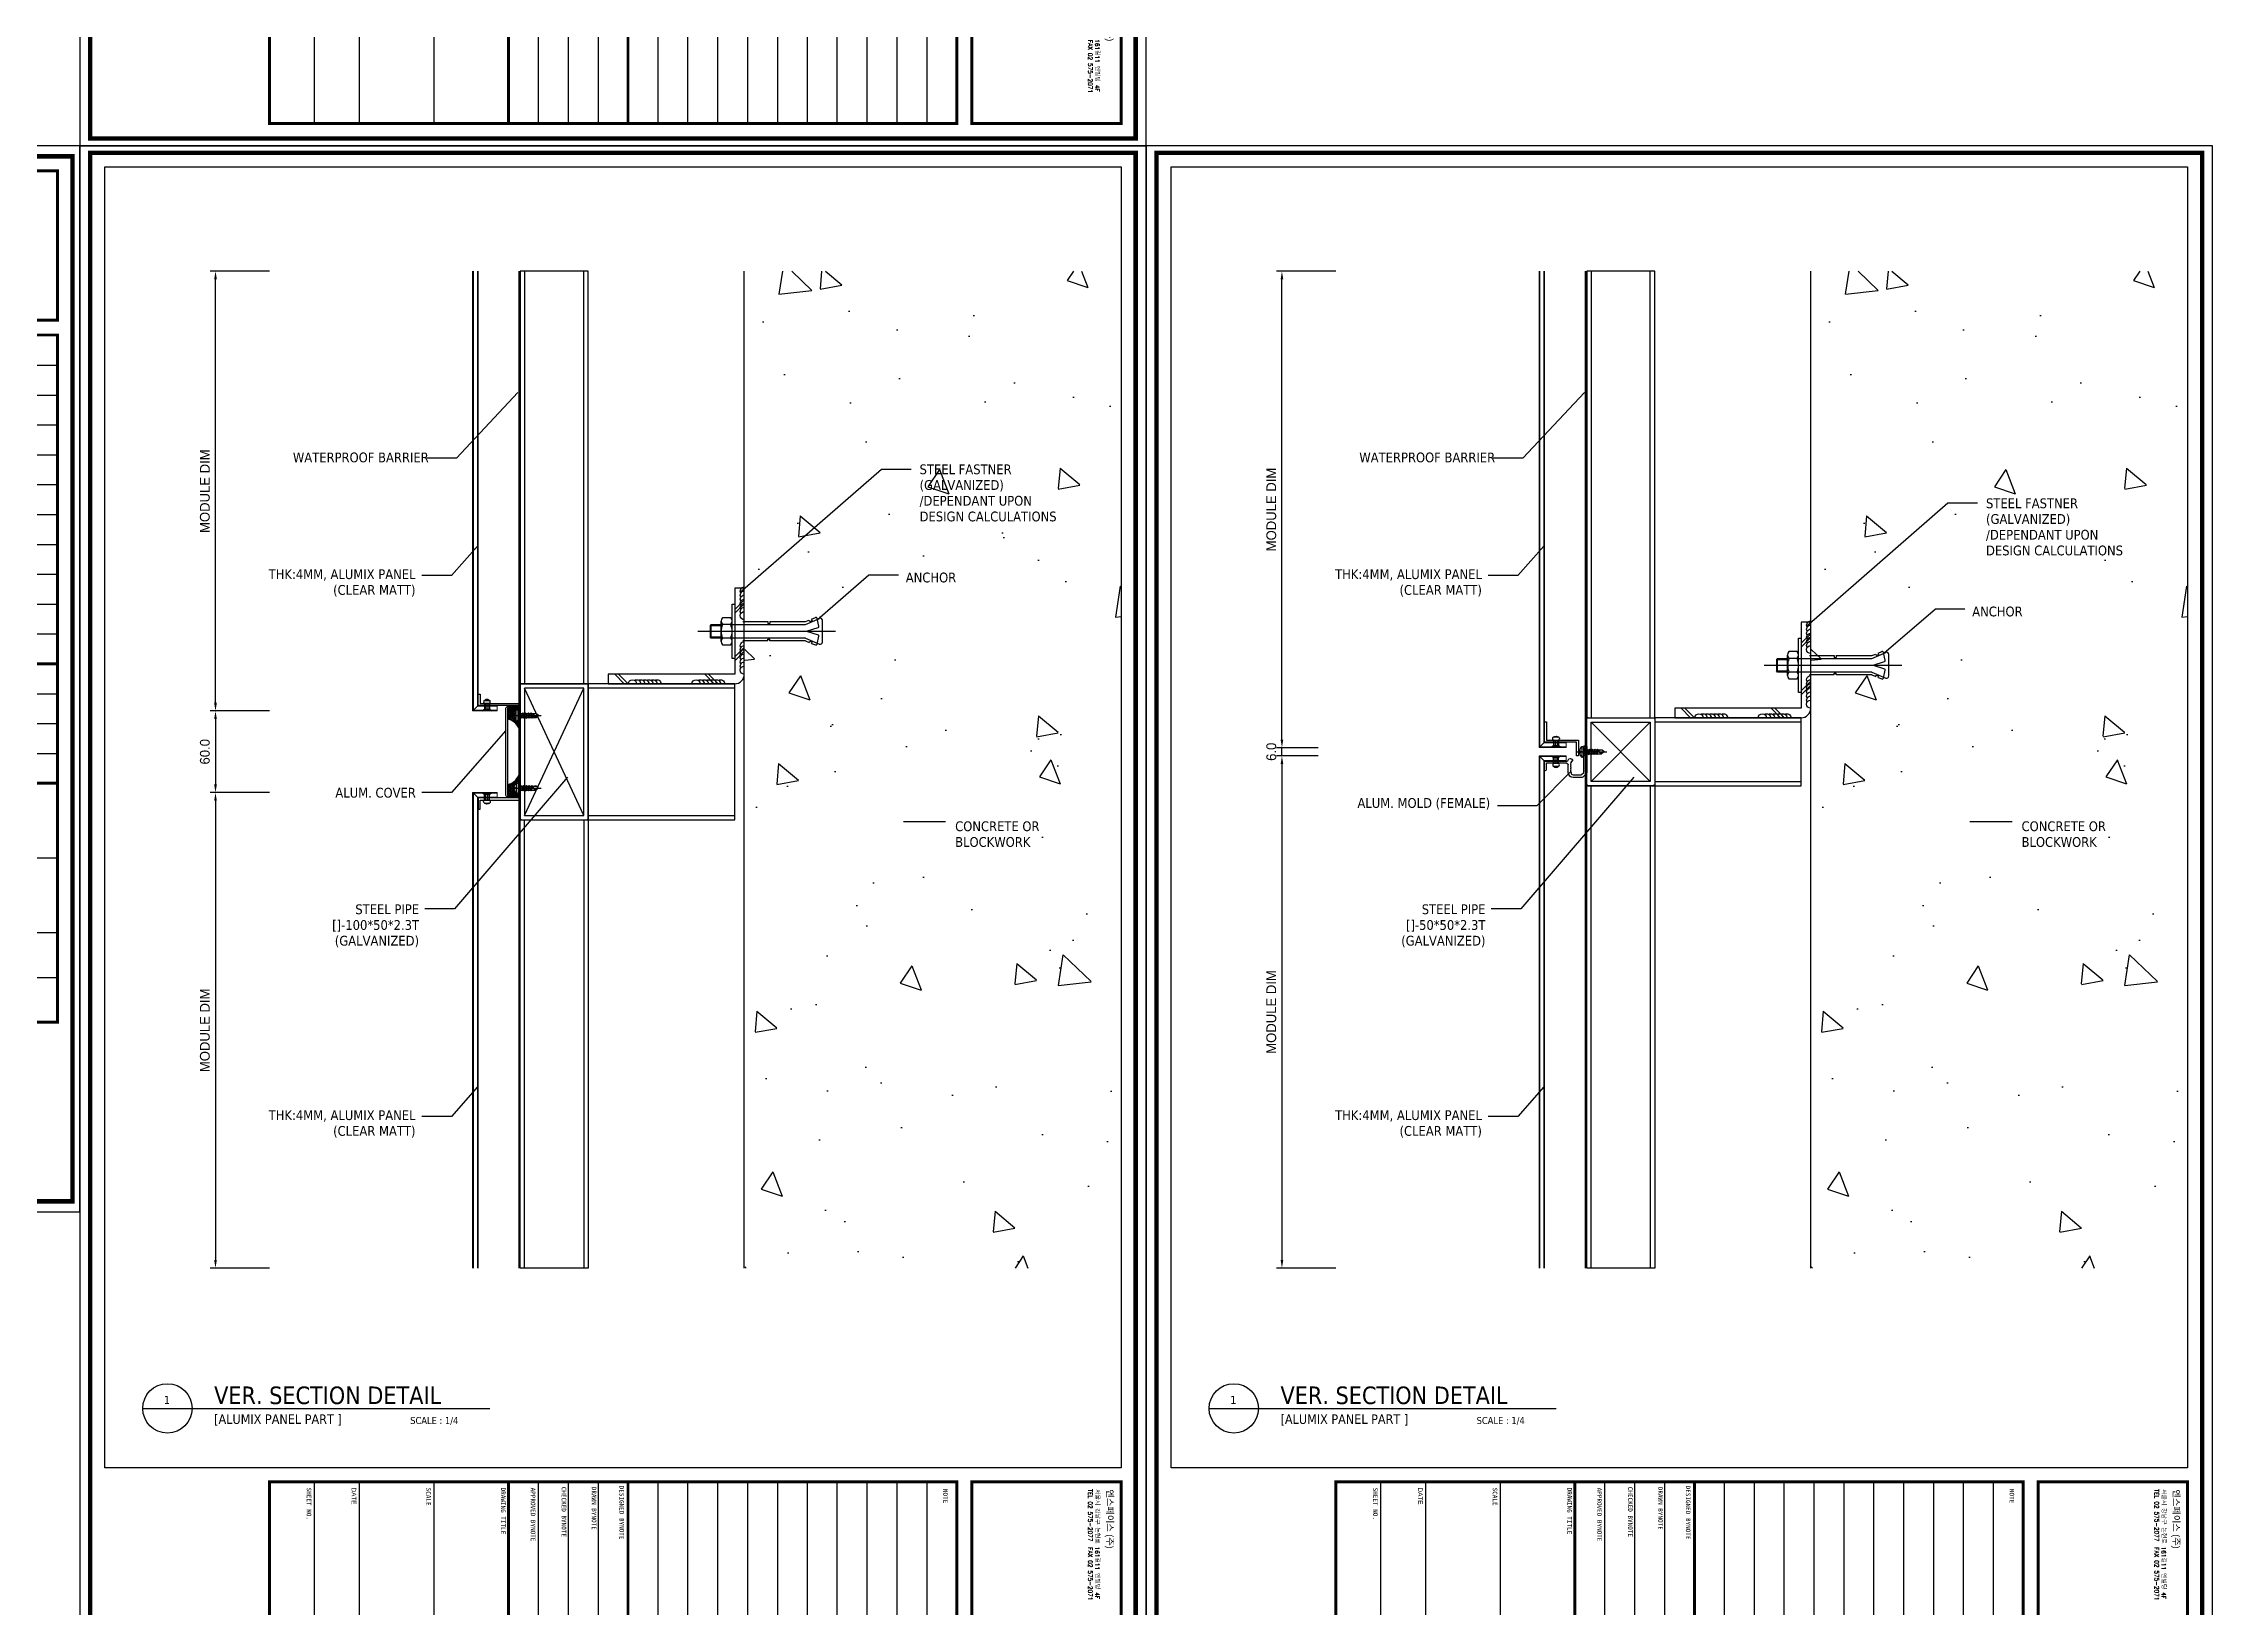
# Model space of a CAD drawing. Header units: millimetres. Extents: x 7297 to 60227, y -7497 to 19324.
# Drawn here: x 14354 to 15949, y 6782 to 7933 of the extents above; entities that cross this region are included whole.
import ezdxf

# ---------------------------------------------------------------- set-up
doc = ezdxf.new("R2010")
doc.units = ezdxf.units.MM
doc.linetypes.add('HIDDEN', pattern=[0.375, 0.25, -0.125])
for name, color, linetype in [('NS_AL_MOLD', 7, 'Continuous'), ('NS_BRACKET_NUTS', 1, 'Continuous'), ('NS_CAULKING', 8, 'Continuous'), ('NS_COL_RED', 1, 'Continuous'), ('NS_COL_WHITE', 7, 'Continuous'), ('NS_COL_YELLOW', 2, 'Continuous'), ('NS_CON', 8, 'Continuous'), ('NS_DIM', 1, 'Continuous'), ('NS_FORM', 7, 'Continuous'), ('NS_FRAME', 253, 'Continuous'), ('NS_PIPE_FRAME', 2, 'Continuous'), ('NS_RIVET_SCREW', 1, 'Continuous'), ('NS_TEXT', 2, 'Continuous'), ('NS_WATERPROOF', 150, 'Continuous'), ('NS_WELD', 1, 'Continuous')]:
    doc.layers.add(name, color=color, linetype=linetype)
doc.layers.add('NS_AL_PANEL', color=32, linetype='Continuous', lineweight=9)
doc.styles.add('Expo M', font='Expo M.ttf')
doc.styles.add('HGTXT', font='romans.shx', dxfattribs={"bigfont": 'whgtxt.shx'})
doc.dimstyles.new('DS2', dxfattribs={"dimscale": 2, "dimtxt": 1.8, "dimasz": 1.5, "dimexe": 1, "dimexo": 1, "dimgap": 0.5, "dimtad": 1, "dimtoh": 1, "dimdec": 1, "dimzin": 1, "dimdsep": 46, "dimtxsty": 'Expo M', "dimcen": 2, "dimadec": 1, "dimazin": 0, "dimtfac": 1, "dimtdec": 4, "dimtix": 1, "dimtmove": 1, "dimatfit": 3, "dimfxl": 1, "dimtolj": 1, "dimtzin": 1, "dimarcsym": 0})
doc.dimstyles.new('N-SPACE', dxfattribs={"dimscale": 4, "dimtxt": 1.8, "dimasz": 1.5, "dimexe": 1, "dimexo": 1, "dimgap": 1, "dimtad": 1, "dimtoh": 1, "dimdec": 1, "dimzin": 1, "dimdsep": 46, "dimtxsty": 'Expo M', "dimcen": 2, "dimclrd": 1, "dimclre": 1, "dimclrt": 2, "dimadec": 1, "dimazin": 0, "dimtfac": 1, "dimtdec": 1, "dimtix": 1, "dimtmove": 1, "dimatfit": 3, "dimfxl": 1, "dimtolj": 1, "dimtzin": 1, "dimarcsym": 0})
pattern_1 = [(315, (-208127.1552, 579209.78005), (0.6735192091, 0.6735192091), []), (45, (-208127.1552, 579209.78005), (-0.6735192091, 0.6735192091), [])]

# ---------------------------------------------------------------- blocks, each defined once
blk = doc.blocks.new('AL-TEMPLATE')
at = {"color": 8}
for p, q in [((2716.8, 1393), (2800, 1393)), ((2716.8, 1376.3), (2800, 1376.3)), ((2716.8, 1359.7), (2800, 1359.7)), ((2716.8, 1343), (2800, 1343)), ((2716.8, 1326.4), (2800, 1326.4)), ((2716.8, 1309.8), (2800, 1309.8)), ((2716.8, 1293.1), (2800, 1293.1)), ((2716.8, 1276.5), (2800, 1276.5)), ((2716.8, 1259.8), (2800, 1259.8)), ((2716.8, 1243.2), (2800, 1243.2)), ((2716.8, 1209.9), (2800, 1209.9)), ((2716.8, 1193.3), (2800, 1193.3)), ((2716.8, 1176.6), (2800, 1176.6)), ((2716.8, 1118.4), (2800, 1118.4)), ((2716.8, 1076.8), (2800, 1076.8)), ((2716.8, 1051.8), (2800, 1051.8))]:
    blk.add_line(p, q, dxfattribs=at)
at = {"color": 7, "ltscale": 2}
blk.add_lwpolyline([(1972.3, 1515.2), (1972.3, 921.2), (2812.3, 921.2), (2812.3, 1515.2)], close=True, dxfattribs=at)
at = {"color": 8}
for points, const_width in [([(1976.3, 1509.4), (2808.3, 1509.4), (2808.3, 927), (1976.3, 927)], 2.5), ([(2716.8, 1501.3), (2800, 1501.3), (2800, 1418.1), (2716.8, 1418.1)], 1.66), ([(2716.8, 1409.8), (2800, 1409.8), (2800, 1026.9), (2716.8, 1026.9)], 1.66)]:
    blk.add_lwpolyline(points, close=True, dxfattribs=dict(at, const_width=const_width))
at = {"color": 9}
blk.add_lwpolyline([(1984.1, 1501.3), (2709.1, 1501.3), (2709.1, 935.2), (1984.1, 935.2)], close=True, dxfattribs=at)
at = {"color": 8, "const_width": 1.66}
for points in [[(2716.8, 1226.6), (2800, 1226.6)], [(2716.8, 1160), (2800, 1160)]]:
    blk.add_lwpolyline(points, dxfattribs=at)
at = {"insert": (2720.9, 1489.2), "char_height": 2.349, "attachment_point": 1, "style": 'HGTXT'}
blk.add_mtext('서울시 강남구 논현로 161길11 엔빌딩 4F\\PTEL 02 575-2077  FAX 02 575-2071', dxfattribs=at)
at = {"color": 146, "true_color": 0x105689, "insert": (2721.1, 1496.9), "char_height": 3.67, "attachment_point": 1, "style": 'HGTXT'}
blk.add_mtext('{\\fExpo M|b0|i0|c129|p18;엔스페이스 (주)}', dxfattribs=at)
at = {"color": 8, "width": 438.968, "attachment_point": 1}
for s, insert, char_height in [('NOTE', (2720.8, 1404.7), 2.56), ('DESIGNED BYNOTE', (2719, 1224.4), 2.556), ('DRAWN BYNOTE', (2719.6, 1209), 2.556), ('CHECKED BYNOTE', (2719.6, 1192.2), 2.556), ('APPROVED BYNOTE', (2720.1, 1175), 2.556), ('DRAWING TITLE', (2720.1, 1158.4), 2.556), ('SCALE', (2720.1, 1116.8), 2.56), ('{\\fﾱﾼﾸﾲ|b0|i0|c129|p49;DATE}', (2720.1, 1075.2), 2.556), ('SHEET NO.', (2720.1, 1050.2), 2.56)]:
    blk.add_mtext(s, dxfattribs=dict(at, insert=insert, char_height=char_height))
blk = doc.blocks.new('피스')
for p, q in [((-4, 1.5), (-4, 1)), ((-4, 1.5), (4, 1.5)), ((-3, 0), (3, 0)), ((-0.5, 3), (-0.4, 2.3)), ((-0.4, 2.3), (0.4, 2.3)), ((0, 5), (0, -16.8)), ((0.5, 3), (0.4, 2.3)), ((4, 1.5), (4, 1)), ((2, -1.5), (-2, -2)), ((-1.5, -1.5), (-2, -2)), ((-2, -2), (-1.5, -2.5)), ((-1.5, -3.5), (-2, -4)), ((2, -3.5), (-2, -4)), ((-2, -4), (-1.5, -4.5)), ((-1.5, -5.5), (-2, -6)), ((2, -5.5), (-2, -6)), ((-2, -6), (-1.5, -6.5)), ((-1.5, -7.5), (-2, -8)), ((2, -7.5), (-2, -8)), ((-2, -8), (-1.5, -8.5)), ((-1.5, -9.5), (-2, -10)), ((2, -9.5), (-2, -10)), ((-2, -10), (-1.5, -10.5)), ((-1.5, -0.5), (-1.5, -1.5)), ((1.5, -1), (-1.5, -1.5)), ((1.5, -2), (-1.5, -2.5)), ((-1.5, -2.5), (-1.5, -3.5)), ((1.5, -3), (-1.5, -3.5)), ((1.5, -4), (-1.5, -4.5)), ((-1.5, -4.5), (-1.5, -5.5)), ((1.5, -5), (-1.5, -5.5)), ((1.5, -6), (-1.5, -6.5)), ((-1.5, -6.5), (-1.5, -7.5)), ((1.5, -7), (-1.5, -7.5)), ((1.5, -8), (-1.5, -8.5)), ((-1.5, -8.5), (-1.5, -9.5)), ((1.5, -9), (-1.5, -9.5)), ((1.5, -10), (-1.5, -10.5)), ((-1.5, -10.5), (-1.5, -13.5)), ((0, -15), (-1.5, -13.5)), ((-1.3, -13.5), (-1.3, -12)), ((0, -15), (-1.3, -13.5)), ((0, -15), (1.5, -13)), ((1.5, -13), (0.6, -11.5)), ((1.5, -0.5), (1.5, -1)), ((1.5, -1), (2, -1.5)), ((2, -1.5), (1.5, -2)), ((1.5, -2), (1.5, -3)), ((1.5, -3), (2, -3.5)), ((2, -3.5), (1.5, -4)), ((1.5, -4), (1.5, -5)), ((1.5, -5), (2, -5.5)), ((2, -5.5), (1.5, -6)), ((1.5, -6), (1.5, -7)), ((1.5, -7), (2, -7.5)), ((2, -7.5), (1.5, -8)), ((1.5, -8), (1.5, -9)), ((1.5, -9), (2, -9.5)), ((2, -9.5), (1.5, -10)), ((1.5, -10), (1.5, -13))]:
    blk.add_line(p, q)
for centre, radius, start, end in [((0, -3.1), 6.08, 94.7146, 131.1121), ((-3, 1), 1, 180, 270), ((-2, -0.5), 0.5, 0, 90), ((0, -3.1), 6.08, 48.8879, 85.2854), ((2, -0.5), 0.5, 90, 180), ((3, 1), 1, 270, 0), ((-0.3, -12), 1, 30.0863, 180)]:
    blk.add_arc(centre, radius, start, end)
blk = doc.blocks.new('N-SCREW')
blk.add_blockref('피스', (17.3, -1))
blk = doc.blocks.new('flat_rivet')
for p, q in [((13688.1, 7905, 0), (13688.1, 7908.5, 0)), ((13690.4, 7908.5), (13694.6, 7908.5)), ((13690.4, 7907.5), (13694.6, 7907.5)), ((13690.4, 7906), (13694.6, 7906)), ((13690.4, 7905), (13694.6, 7905)), ((13694.6, 7908.5), (13695.9, 7910.5)), ((13694.6, 7905), (13694.6, 7908.5)), ((13695.9, 7903), (13694.6, 7905))]:
    blk.add_line(p, q)
at = {"ltscale": 3}
blk.add_line((13690.4, 7908.5), (13690.4, 7905), dxfattribs=at)
for centre, radius, start, end in [((13689.6, 7906.7, 0), 2.2, 133.0029, 226.9971), ((13689.2, 7907.9), 1.3, 27.3471, 152.6529), ((13689.2, 7905.6), 1.3, 207.3471, 332.6529)]:
    blk.add_arc(centre, radius, start, end)
blk = doc.blocks.new('female-mold-origin')
for p, q in [((-41.3, 203.7, 16.5), (-41.3, 188.2, 16.5)), ((-34.9, 204.7, 16.5), (-40.3, 204.7, 16.5)), ((-39.8, 188.4, 16.5), (-39.8, 203.2, 16.5)), ((-39.5, 203.5, 16.5), (-34.9, 203.5, 16.5)), ((-48.5, 175.7, 16.5), (-51.8, 175.7, 16.5)), ((-48.3, 175.5, 16.5), (-48.5, 175.7, 16.5)), ((-48.1, 175.7, 16.5), (-48.3, 175.5, 16.5)), ((-33.5, 175.7, 16.5), (-48.1, 175.7, 16.5)), ((-43.3, 185.9, 16.5), (-43.3, 185.5, 16.5)), ((-42, 184.2, 16.5), (-41.5, 184.2, 16.5)), ((-41.3, 185.2, 16.5), (-40.3, 185.2, 16.5)), ((-41.3, 185.2, 16.5), (-41.3, 184.4, 16.5)), ((-40, 185.4, 16.5), (-40.1, 185.3, 16.5)), ((-39.6, 185.3, 16.5), (-39.7, 185.4, 16.5)), ((-39.2, 185.4, 16.5), (-39.3, 185.3, 16.5)), ((-38.8, 185.3, 16.5), (-38.9, 185.4, 16.5)), ((-32.8, 187.2, 16.5), (-38.6, 187.2, 16.5)), ((-38.4, 185.4, 16.5), (-38.5, 185.3, 16.5)), ((-38, 185.3, 16.5), (-38.1, 185.4, 16.5)), ((-37.6, 185.4, 16.5), (-37.7, 185.3, 16.5)), ((-37.2, 185.3, 16.5), (-37.3, 185.4, 16.5)), ((-36.8, 185.4, 16.5), (-36.9, 185.3, 16.5)), ((-36.4, 185.3, 16.5), (-36.5, 185.4, 16.5)), ((-36, 185.4, 16.5), (-36.1, 185.3, 16.5)), ((-35.6, 185.3, 16.5), (-35.7, 185.4, 16.5)), ((-35.2, 185.4, 16.5), (-35.3, 185.3, 16.5)), ((-34.8, 185.3, 16.5), (-34.9, 185.4, 16.5)), ((-34.4, 185.4, 16.5), (-34.5, 185.3, 16.5)), ((-34, 185.3, 16.5), (-34.1, 185.4, 16.5)), ((-33.6, 185.4, 16.5), (-33.7, 185.3, 16.5)), ((-33.2, 185.3, 16.5), (-33.3, 185.4, 16.5)), ((-31.4, 177.6, 16.5), (-33.1, 175.8, 16.5)), ((-33, 185.2, 16.5), (-32.8, 185.2, 16.5)), ((-32.1, 174, 16.5), (-29.6, 176.6, 16.5)), ((-31.3, 183.7, 16.5), (-31.3, 177.9, 16.5)), ((-29.3, 177.3, 16.5), (-29.3, 183.7, 16.5)), ((-51.8, 173.7, 16.5), (-32.8, 173.7, 16.5))]:
    blk.add_line(p, q)
for centre, radius, start, end in [((-40.3, 203.7, 16.5), 1, 90, 180), ((-39.5, 203.2, 16.5), 0.3, 90, 180), ((-34.9, 204.1, 16.5), 0.6, 270, 90), ((-51.8, 174.7, 16.5), 1, 90, 270), ((-42, 185.9, 16.5), 1.3, 97.4947, 180), ((-42, 185.5, 16.5), 1.3, 180, 270), ((-41.5, 184.4, 16.5), 0.2, 270, 0), ((-40.3, 185.4, 16.5), 0.2, 270, 315), ((-39.9, 185.3, 16.5), 0.2, 45, 135), ((-38.6, 188.4, 16.5), 1.2, 180, 270), ((-39.5, 185.4, 16.5), 0.2, 225, 315), ((-39.1, 185.3, 16.5), 0.2, 45, 135), ((-38.7, 185.4, 16.5), 0.2, 225, 315), ((-38.3, 185.3, 16.5), 0.2, 45, 135), ((-37.9, 185.4, 16.5), 0.2, 225, 315), ((-37.5, 185.3, 16.5), 0.2, 45, 135), ((-37.1, 185.4, 16.5), 0.2, 225, 315), ((-36.7, 185.3, 16.5), 0.2, 45, 135), ((-36.3, 185.4, 16.5), 0.2, 225, 315), ((-35.9, 185.3, 16.5), 0.2, 45, 135), ((-35.5, 185.4, 16.5), 0.2, 225, 315), ((-35.1, 185.3, 16.5), 0.2, 45, 135), ((-34.7, 185.4, 16.5), 0.2, 225, 315), ((-34.3, 185.3, 16.5), 0.2, 45, 135), ((-33.9, 185.4, 16.5), 0.2, 225, 315), ((-33.5, 185.3, 16.5), 0.2, 45, 135), ((-33, 185.4, 16.5), 0.2, 225, 270), ((-32.8, 183.7, 16.5), 3.5, 360, 90), ((-30.3, 177.3, 16.5), 1, 315, 360), ((-32.8, 174.7, 16.5), 1, 270, 315)]:
    blk.add_arc(centre, radius, start, end)
at = {"extrusion": (0, 0, -1)}
for centre, radius, start, end in [((42.3, 188.2, -16.5), 1, 180, 262.5053), ((33.5, 176.2, -16.5), 0.5, 225, 270), ((32.8, 183.7, -16.5), 1.5, 90, 180), ((31.8, 177.9, -16.5), 0.5, 180, 225)]:
    blk.add_arc(centre, radius, start, end, dxfattribs=at)
blk = doc.blocks.new('*U228')
blk.add_lwpolyline([(0, 0), (50, 0), (50, 354.8), (0, 354.8)], close=True)
at = {"linetype": 'HIDDEN'}
blk.add_lwpolyline([(3.2, 0), (46.8, 0), (46.8, 354.8), (3.2, 354.8)], close=True, dxfattribs=at)
blk = doc.blocks.new('A$C0843732F')
for centre, start in [((0, -3), 90), ((0, -6), 150), ((0, -9), 150), ((0, -12), 150), ((0, -15), 150), ((0, -18), 150), ((0, -21), 150)]:
    blk.add_arc(centre, 3, start, 270)
blk = doc.blocks.new('set anchor')
for p, q in [((7.9, 64.5), (-7.9, 64.5)), ((0, -27.2), (0, 74.1)), ((-8.9, 56.5), (-10.1, 59.4)), ((-3.7, 61.8), (-9.5, 60.5)), ((-5, 52), (-9.4, 62.2)), ((-8.9, 56.5), (-8, 56.8)), ((-8.2, 54.8), (-7.3, 55.2)), ((-7.1, 52), (-8.2, 54.8)), ((-7.3, 55.2), (-8, 56.8)), ((-7.1, 25.8), (-7.1, 52)), ((-5, -2), (-5, 52)), ((0, 52.8), (-2.7, 61.3)), ((0, 52.8), (2.7, 61.3)), ((9.5, 60.5), (3.7, 61.8)), ((5, 52), (9.4, 62.2)), ((5, 52), (5, -2)), ((7.1, 52), (8.2, 54.8)), ((7.1, 52), (7.1, 25.8)), ((7.3, 55.2), (8, 56.8)), ((8.2, 54.8), (7.3, 55.2)), ((8.9, 56.5), (8, 56.8)), ((8.9, 56.5), (10.1, 59.4)), ((-7.1, 25.8), (-5.8, 25.8)), ((-7.1, 6), (-7.1, 24.2)), ((-7.1, 24.2), (-5.8, 24.2)), ((-5.8, 24.2), (-5.8, 25.8)), ((7.1, 25.8), (5.8, 25.8)), ((5.8, 24.2), (5.8, 25.8)), ((7.1, 24.2), (5.8, 24.2)), ((7.1, 24.2), (7.1, 6)), ((-20, 0), (20, 0)), ((-20, -2), (-20, 0)), ((20, 0), (20, -2)), ((20, -2), (-20, -2)), ((7.5, -2), (-7.5, -2)), ((7.5, -2), (-7.5, -2)), ((7.5, -10), (-7.5, -10)), ((-5, -3), (-5, -9)), ((-5, -17.4), (-5, -10)), ((-4.2, -18.2), (-4.2, -10)), ((4.2, -18.2), (4.2, -10)), ((5, -3), (5, -9)), ((5, -10), (5, -17.4)), ((5, -17.4), (-5, -17.4)), ((-4.2, -18.2), (-5, -17.4)), ((-4.2, -18.2), (4.2, -18.2)), ((5, -17.4), (4.2, -18.2))]:
    blk.add_line(p, q)
blk.add_lwpolyline([(5, -3, 0.202073), (-5, -3, 0.404145), (-10, -3), (-10, -9, 0.404145), (-5, -9, 0.202073), (5, -9, 0.404145), (10, -9), (10, -3, 0.404145)], format="xyb", close=True)
for centre, radius, start, end in [((-7.9, 62.8), 1.67, 90, 203.4287), ((7.9, 62.8), 1.67, 336.5713, 90), ((-9.3, 59.7), 0.833, 102.5288, 201.8014), ((-3.5, 61), 0.833, 17.6501, 102.5288), ((3.5, 61), 0.833, 77.4712, 162.3499), ((9.3, 59.7), 0.833, 338.1986, 77.4712)]:
    blk.add_arc(centre, radius, start, end)
blk = doc.blocks.new('*U229')
blk.add_lwpolyline([(0, 0), (50, 0), (50, 107.7), (0, 107.7)], close=True)
at = {"linetype": 'HIDDEN'}
blk.add_lwpolyline([(3.2, 0), (46.8, 0), (46.8, 107.7), (3.2, 107.7)], close=True, dxfattribs=at)
blk = doc.blocks.new('*U98')
for p, q in [((1, 50), (0, 50)), ((0, 49), (0, 50)), ((0, 49), (0, 1)), ((49, 50), (1, 50)), ((49, 50), (50, 50)), ((50, 49), (50, 50)), ((50, 1), (50, 49)), ((3.2, 3.2), (46.8, 46.8)), ((46.8, 3.2), (3.2, 46.8)), ((0, 1), (0, 0)), ((1, 0), (0, 0)), ((50, 1), (50, 0)), ((1, 0), (49, 0)), ((49, 0), (50, 0))]:
    blk.add_line(p, q)
blk.add_lwpolyline([(3.2, 46.8), (3.2, 3.2), (46.8, 3.2), (46.8, 46.8)], close=True)
for centre, start, end in [((1, 49), 90, 180), ((49, 49), 0, 90), ((1, 1), 180, 270), ((49, 1), 270, 0)]:
    blk.add_arc(centre, 1, start, end)
blk = doc.blocks.new('*U226')
blk.add_lwpolyline([(0, 0), (50, 0), (50, 328.4), (0, 328.4)], close=True)
at = {"linetype": 'HIDDEN'}
blk.add_lwpolyline([(3.2, 0), (46.8, 0), (46.8, 328.4), (3.2, 328.4)], close=True, dxfattribs=at)
blk = doc.blocks.new('*U227')
blk.add_lwpolyline([(0, 0), (100, 0), (100, 107.7), (0, 107.7)], close=True)
at = {"linetype": 'HIDDEN'}
blk.add_lwpolyline([(3.2, 0), (96.8, 0), (96.8, 107.7), (3.2, 107.7)], close=True, dxfattribs=at)
blk = doc.blocks.new('*U218')
blk.add_lwpolyline([(0, 0), (50, 0), (50, 303.4), (0, 303.4)], close=True)
at = {"linetype": 'HIDDEN'}
blk.add_lwpolyline([(3.2, 0), (46.8, 0), (46.8, 303.4), (3.2, 303.4)], close=True, dxfattribs=at)
blk = doc.blocks.new('*U101')
for p, q in [((1, 100), (0, 100)), ((0, 99), (0, 100)), ((0, 99), (0, 1)), ((49, 100), (1, 100)), ((3.2, 3.2), (46.8, 96.8)), ((46.8, 3.2), (3.2, 96.8)), ((49, 100), (50, 100)), ((50, 99), (50, 100)), ((50, 1), (50, 99)), ((0, 1), (0, 0)), ((1, 0), (0, 0)), ((50, 1), (50, 0)), ((1, 0), (49, 0)), ((49, 0), (50, 0))]:
    blk.add_line(p, q)
blk.add_lwpolyline([(3.2, 96.8), (3.2, 3.2), (46.8, 3.2), (46.8, 96.8)], close=True)
for centre, start, end in [((1, 99), 90, 180), ((49, 99), 0, 90), ((1, 1), 180, 270), ((49, 1), 270, 0)]:
    blk.add_arc(centre, 1, start, end)
blk = doc.blocks.new('*U219')
blk.add_lwpolyline([(0, 0), (50, 0), (50, 329.8), (0, 329.8)], close=True)
at = {"linetype": 'HIDDEN'}
blk.add_lwpolyline([(3.2, 0), (46.8, 0), (46.8, 329.8), (3.2, 329.8)], close=True, dxfattribs=at)
blk = doc.blocks.new('*D324')
at = {"layer": 'NS_DIM', "color": 1, "lineweight": -2, "transparency": 16777216}
for p, q in [((15264.4, 7421.3), (15264.4, 7427.3)), ((15291.1, 7415.3), (15260.4, 7415.3)), ((15291.1, 7409.3), (15260.4, 7409.3)), ((15264.4, 7409.3), (15264.4, 7415.3)), ((15264.4, 7403.3), (15264.4, 7397.3))]:
    blk.add_line(p, q, dxfattribs=at)
at = {"layer": 'NS_DIM', "color": 1, "transparency": 16777216}
for points in [[(15263.4, 7421.3), (15265.4, 7421.3), (15264.4, 7415.3)], [(15263.4, 7403.3), (15265.4, 7403.3), (15264.4, 7409.3)]]:
    blk.add_solid(points, dxfattribs=at)
at = {"layer": 'NS_DIM', "color": 2, "transparency": 16777216, "insert": (15256.6, 7412.3), "char_height": 7.2, "attachment_point": 5, "rotation": 90, "style": 'Expo M'}
blk.add_mtext('\\A1;6.0', dxfattribs=at)
blk = doc.blocks.new('*D323')
at = {"layer": 'NS_DIM', "color": 1, "lineweight": -2, "transparency": 16777216}
for p, q in [((14520, 7442.3), (14476.3, 7442.3)), ((14480.3, 7436.3), (14480.3, 7388.3)), ((14520, 7382.3), (14476.3, 7382.3))]:
    blk.add_line(p, q, dxfattribs=at)
at = {"layer": 'NS_DIM', "color": 1, "transparency": 16777216}
for points in [[(14479.3, 7436.3), (14481.3, 7436.3), (14480.3, 7442.3)], [(14479.3, 7388.3), (14481.3, 7388.3), (14480.3, 7382.3)]]:
    blk.add_solid(points, dxfattribs=at)
at = {"layer": 'NS_DIM', "color": 2, "transparency": 16777216, "insert": (14472.5, 7412.3), "char_height": 7.2, "attachment_point": 5, "rotation": 90, "style": 'Expo M'}
blk.add_mtext('\\A1;60.0', dxfattribs=at)
blk = doc.blocks.new('*D322')
at = {"layer": 'NS_DIM', "color": 1, "lineweight": -2, "transparency": 16777216}
for p, q in [((14520, 7765.8), (14476.3, 7765.8)), ((14480.3, 7448.3), (14480.3, 7759.8)), ((14520, 7442.3), (14476.3, 7442.3))]:
    blk.add_line(p, q, dxfattribs=at)
at = {"layer": 'NS_DIM', "color": 1, "transparency": 16777216}
for points in [[(14479.3, 7759.8), (14481.3, 7759.8), (14480.3, 7765.8)], [(14479.3, 7448.3), (14481.3, 7448.3), (14480.3, 7442.3)]]:
    blk.add_solid(points, dxfattribs=at)
at = {"layer": 'NS_DIM', "color": 2, "transparency": 16777216, "insert": (14472.5, 7604), "char_height": 7.2, "attachment_point": 5, "rotation": 90, "style": 'Expo M'}
blk.add_mtext('\\A1;MODULE DIM', dxfattribs=at)
blk = doc.blocks.new('*D321')
at = {"layer": 'NS_DIM', "color": 1, "lineweight": -2, "transparency": 16777216}
for p, q in [((14520, 7382.3), (14476.3, 7382.3)), ((14480.3, 7376.3), (14480.3, 7038.5)), ((14520, 7032.5), (14476.3, 7032.5))]:
    blk.add_line(p, q, dxfattribs=at)
at = {"layer": 'NS_DIM', "color": 1, "transparency": 16777216}
for points in [[(14479.3, 7376.3), (14481.3, 7376.3), (14480.3, 7382.3)], [(14479.3, 7038.5), (14481.3, 7038.5), (14480.3, 7032.5)]]:
    blk.add_solid(points, dxfattribs=at)
at = {"layer": 'NS_DIM', "color": 2, "transparency": 16777216, "insert": (14472.5, 7207.4), "char_height": 7.2, "attachment_point": 5, "rotation": 90, "style": 'Expo M'}
blk.add_mtext('\\A1;MODULE DIM', dxfattribs=at)
blk = doc.blocks.new('*D320')
at = {"layer": 'NS_DIM', "color": 1, "lineweight": -2, "transparency": 16777216}
for p, q in [((15304.1, 7765.8), (15260.4, 7765.8)), ((15264.4, 7421.3), (15264.4, 7759.8)), ((15291.1, 7415.3), (15260.4, 7415.3))]:
    blk.add_line(p, q, dxfattribs=at)
at = {"layer": 'NS_DIM', "color": 1, "transparency": 16777216}
for points in [[(15263.4, 7759.8), (15265.4, 7759.8), (15264.4, 7765.8)], [(15263.4, 7421.3), (15265.4, 7421.3), (15264.4, 7415.3)]]:
    blk.add_solid(points, dxfattribs=at)
at = {"layer": 'NS_DIM', "color": 2, "transparency": 16777216, "insert": (15256.6, 7590.5), "char_height": 7.2, "attachment_point": 5, "rotation": 90, "style": 'Expo M'}
blk.add_mtext('\\A1;MODULE DIM', dxfattribs=at)
blk = doc.blocks.new('*D319')
at = {"layer": 'NS_DIM', "color": 1, "lineweight": -2, "transparency": 16777216}
for p, q in [((15291.1, 7409.3), (15260.4, 7409.3)), ((15264.4, 7403.3), (15264.4, 7038.5)), ((15304.1, 7032.5), (15260.4, 7032.5))]:
    blk.add_line(p, q, dxfattribs=at)
at = {"layer": 'NS_DIM', "color": 1, "transparency": 16777216}
for points in [[(15263.4, 7403.3), (15265.4, 7403.3), (15264.4, 7409.3)], [(15263.4, 7038.5), (15265.4, 7038.5), (15264.4, 7032.5)]]:
    blk.add_solid(points, dxfattribs=at)
at = {"layer": 'NS_DIM', "color": 2, "transparency": 16777216, "insert": (15256.6, 7220.9), "char_height": 7.2, "attachment_point": 5, "rotation": 90, "style": 'Expo M'}
blk.add_mtext('\\A1;MODULE DIM', dxfattribs=at)

msp = doc.modelspace()

# ---------------------------------------------------------------- hatches: boundary and pattern name
at = {"layer": 'NS_CAULKING'}
h = msp.add_hatch(dxfattribs=at)
h.set_pattern_fill('ANSI37', color=256, scale=0.3, angle=270, style=0)
h.set_pattern_definition(pattern_1)
h.paths.add_polyline_path([(14703.37, 7429.57), (14703.37, 7435.52), (14702.87, 7435.52), (14702.87, 7436.21, -0.4142136), (14701.87, 7435.21), (14701.37, 7435.21, -0.160163), (14699.89, 7438.71), (14700.56, 7438.81), (14700.56, 7439.61), (14699.89, 7439.71, -0.160163), (14701.37, 7443.21), (14701.87, 7443.21, -0.4142136), (14702.87, 7442.21), (14702.87, 7444.52), (14695.07, 7444.52, 0.4142136), (14694.87, 7444.32), (14694.87, 7436.43, -0.2581336)])
h = msp.add_hatch(dxfattribs=at)
h.set_pattern_fill('ANSI37', color=256, scale=0.3, angle=270, style=0)
h.set_pattern_definition(pattern_1)
h.paths.add_polyline_path([(14703.37, 7395.07), (14703.37, 7389.11), (14702.87, 7389.11), (14702.87, 7388.43, 0.4142136), (14701.87, 7389.43), (14701.37, 7389.43, 0.160163), (14699.89, 7385.93), (14700.56, 7385.83), (14700.56, 7385.03), (14699.89, 7384.93, 0.160163), (14701.37, 7381.43), (14701.87, 7381.43, 0.4142136), (14702.87, 7382.43), (14702.87, 7380.11), (14695.07, 7380.11, -0.4142136), (14694.87, 7380.31), (14694.87, 7388.2, 0.2581336)])
at = {"layer": 'NS_CON'}
h = msp.add_hatch(dxfattribs=at)
h.set_pattern_fill('AR-CONC', color=256, angle=-90)
h.set_pattern_definition([(320, (24753.65, -109796.1), (-15.93909, -182.18467), [19.05, -209.55]), (265, (24753.65, -109796.1), (191.05685, 35.24342), [15.24, -167.64058]), (10.45144, (24752.33, -109811.28), (175.11775, -146.94125), [16.19, -178.09024]), (316.1842, (24804.45, -109796.1), (-42.04233, -271.07904), [28.575, -314.325]), (6.63556, (24800.95, -109818.7), (247.4261, -237.40413), [24.285, -267.1356]), (261.18415, (24804.45, -109796.1), (247.4261, -237.40413), [22.85997, -251.4597]), (291, (24791.75, -109821.5), (-102.2652, -151.6144), [19.05, -209.55]), (236, (24791.75, -109821.5), (184.18797, -61.80203), [15.24, -167.64]), (341.45144, (24783.23, -109834.13), (81.92277, -213.41642), [16.19, -178.08994]), (307.5, (24753.655, -109796.1), (84.55504, -3.088603), [0, -165.608, 0, -170.18, 0, -168.275]), (277.5, (24753.655, -109796.1), (100.180575, -66.81966), [0, -97.028, 0, -161.798, 0, -64.135]), (237.5, (24753.655, -109739.456), (-5.728744, -135.590595), [0, -63.5, 0, -198.12, 0, -262.89]), (227.5, (24753.65, -109714.06), (25.42649, -148.12918), [0, -82.55, 0, -131.572, 0, -186.69])])
h.paths.add_polyline_path([(15146.21, 7032.52), (15146.21, 7765.76), (14869.37, 7765.76), (14869.37, 7032.52)])
h = msp.add_hatch(dxfattribs=at)
h.set_pattern_fill('AR-CONC', color=256, angle=-90)
h.set_pattern_definition([(320, (25537.73, -109796.1), (-15.93909, -182.18467), [19.05, -209.55]), (265, (25537.73, -109796.1), (191.05685, 35.24342), [15.24, -167.64058]), (10.45144, (25536.4, -109811.28), (175.11775, -146.94125), [16.19, -178.09024]), (316.1842, (25588.53, -109796.1), (-42.04233, -271.07904), [28.575, -314.325]), (6.63556, (25585.03, -109818.7), (247.4261, -237.40413), [24.285, -267.1356]), (261.18415, (25588.53, -109796.1), (247.4261, -237.40413), [22.85997, -251.4597]), (291, (25575.83, -109821.5), (-102.2652, -151.6144), [19.05, -209.55]), (236, (25575.83, -109821.5), (184.18797, -61.80203), [15.24, -167.64]), (341.45144, (25567.31, -109834.13), (81.92277, -213.41642), [16.19, -178.08994]), (307.5, (25537.735, -109796.1), (84.55504, -3.088603), [0, -165.608, 0, -170.18, 0, -168.275]), (277.5, (25537.735, -109796.1), (100.180575, -66.81966), [0, -97.028, 0, -161.798, 0, -64.135]), (237.5, (25537.735, -109739.456), (-5.728744, -135.590595), [0, -63.5, 0, -198.12, 0, -262.89]), (227.5, (25537.73, -109714.06), (25.42649, -148.12918), [0, -82.55, 0, -131.572, 0, -186.69])])
h.paths.add_polyline_path([(15930.29, 7032.52), (15930.29, 7765.76), (15653.45, 7765.76), (15653.45, 7032.52)])

# ---------------------------------------------------------------- linework, layer by layer
at = {"layer": 'NS_AL_MOLD'}
for points in [[(14703.12, 7438.11), (14702.87, 7438.24), (14703.12, 7438.37), (14702.87, 7438.49), (14703.12, 7438.62), (14702.87, 7438.75), (14703.12, 7438.88), (14702.87, 7439.01), (14703.12, 7439.13), (14702.87, 7439.26), (14703.12, 7439.39), (14702.87, 7439.52), (14703.12, 7439.65), (14702.87, 7439.77), (14703.12, 7439.9), (14702.87, 7440.03), (14702.87, 7446.32), (14673.37, 7446.32), (14673.37, 7454.57), (14674.87, 7454.57), (14674.87, 7447.82), (14704.37, 7447.82), (14704.37, 7435.32), (14702.87, 7435.32), (14702.87, 7436.19), (14703.12, 7436.32), (14702.87, 7436.45), (14703.12, 7436.57), (14702.87, 7436.7), (14703.12, 7436.83), (14702.87, 7436.96), (14703.12, 7437.09), (14702.87, 7437.21), (14703.12, 7437.34), (14702.87, 7437.47), (14703.12, 7437.6), (14702.87, 7437.73), (14703.12, 7437.85), (14702.87, 7437.98)], [(14703.12, 7386.53), (14702.87, 7386.4), (14703.12, 7386.27), (14702.87, 7386.14), (14703.12, 7386.01), (14702.87, 7385.89), (14703.12, 7385.76), (14702.87, 7385.63), (14703.12, 7385.5), (14702.87, 7385.37), (14703.12, 7385.25), (14702.87, 7385.12), (14703.12, 7384.99), (14702.87, 7384.86), (14703.12, 7384.73), (14702.87, 7384.61), (14702.87, 7378.32), (14673.37, 7378.32), (14673.37, 7370.07), (14674.87, 7370.07), (14674.87, 7376.82), (14704.37, 7376.82), (14704.37, 7389.32), (14702.87, 7389.32), (14702.87, 7388.45), (14703.12, 7388.32), (14702.87, 7388.19), (14703.12, 7388.06), (14702.87, 7387.93), (14703.12, 7387.81), (14702.87, 7387.68), (14703.12, 7387.55), (14702.87, 7387.42), (14703.12, 7387.29), (14702.87, 7387.17), (14703.12, 7387.04), (14702.87, 7386.91), (14703.12, 7386.78), (14702.87, 7386.65)]]:
    msp.add_lwpolyline(points, close=True, dxfattribs=at)
msp.add_lwpolyline([(14702.87, 7379.11), (14695.07, 7379.11, -0.4142136), (14693.87, 7380.31), (14693.87, 7444.32, -0.4142136), (14695.07, 7445.52), (14702.87, 7445.52), (14702.87, 7444.52), (14695.07, 7444.52, 0.4142136), (14694.87, 7444.32), (14694.87, 7380.31, 0.4142136), (14695.07, 7380.11), (14702.87, 7380.11)], format="xyb", close=True, dxfattribs=at)
msp.add_lwpolyline([(15480.95, 7409.19), (15480.95, 7419.32), (15457.45, 7419.32), (15457.45, 7434.32), (15458.95, 7434.32), (15458.95, 7420.82), (15482.45, 7420.82), (15482.45, 7409.19), (15480.95, 7409.19)], dxfattribs=at)
at = {"layer": 'NS_AL_PANEL'}
for p, q in [((14669.37, 7765.76), (14669.37, 7442.32)), ((14669.87, 7442.82), (14669.87, 7765.76)), ((14672.87, 7445.82), (14672.87, 7765.76)), ((14673.37, 7446.32), (14673.37, 7765.76)), ((15453.45, 7765.76), (15453.45, 7415.32)), ((15453.95, 7415.82), (15453.95, 7765.76)), ((15456.95, 7418.82), (15456.95, 7765.76)), ((15457.45, 7419.32), (15457.45, 7765.76)), ((14687.37, 7442.32), (14669.37, 7442.32)), ((14673.37, 7446.32), (14669.87, 7442.82)), ((14687.37, 7442.82), (14669.87, 7442.82)), ((14672.87, 7445.82), (14687.37, 7445.82)), ((14673.37, 7446.32), (14687.37, 7446.32)), ((14687.37, 7446.32), (14687.37, 7442.32)), ((15457.45, 7419.32), (15453.95, 7415.82)), ((15473.45, 7418.82), (15456.95, 7418.82)), ((15473.45, 7419.32), (15457.45, 7419.32)), ((15473.45, 7419.32), (15473.45, 7415.32)), ((15473.45, 7415.32), (15453.45, 7415.32)), ((15473.45, 7409.32), (15453.45, 7409.32)), ((15453.45, 7409.32), (15453.45, 7032.52)), ((15473.45, 7415.82), (15453.95, 7415.82)), ((15473.45, 7408.82), (15453.95, 7408.82)), ((15457.45, 7405.32), (15453.95, 7408.82)), ((15453.95, 7032.52), (15453.95, 7408.82)), ((15473.45, 7405.82), (15456.95, 7405.82)), ((15456.95, 7032.52), (15456.95, 7405.82)), ((15473.45, 7405.32), (15457.45, 7405.32)), ((15457.45, 7032.52), (15457.45, 7405.32)), ((15473.45, 7405.32), (15473.45, 7409.32)), ((14669.37, 7382.32), (14669.37, 7032.52)), ((14669.37, 7382.32), (14687.37, 7382.32)), ((14669.87, 7032.52), (14669.87, 7381.82)), ((14673.37, 7378.32), (14669.87, 7381.82)), ((14669.87, 7381.82), (14687.37, 7381.82)), ((14672.87, 7032.52), (14672.87, 7378.82)), ((14687.37, 7378.82), (14672.87, 7378.82)), ((14673.37, 7032.52), (14673.37, 7378.32)), ((14687.37, 7378.32), (14673.37, 7378.32)), ((14687.37, 7382.32), (14687.37, 7378.32))]:
    msp.add_line(p, q, dxfattribs=at)
at = {"layer": 'NS_BRACKET_NUTS'}
for points in [[(14769.11, 7469.32), (14769.11, 7462.32), (14862.11, 7462.32, 0.4142136), (14869.11, 7469.32), (14869.11, 7532.57), (14862.11, 7532.57), (14862.11, 7469.32)], [(15553.19, 7444.32), (15553.19, 7437.32), (15646.19, 7437.32, 0.4142136), (15653.19, 7444.32), (15653.19, 7507.57), (15646.19, 7507.57), (15646.19, 7444.32)]]:
    msp.add_lwpolyline(points, format="xyb", close=True, dxfattribs=at)
at = {"layer": 'NS_CAULKING'}
for centre, start, end in [((14692.91, 7425.32), 22.11475, 80.01077), ((14692.91, 7399.32), 279.98923, 337.88525)]:
    msp.add_arc(centre, 11.29, start, end, dxfattribs=at)
at = {"layer": 'NS_COL_RED', "ltscale": 8}
for p, q in [((14862.11, 7517.07), (14869.11, 7524.07)), ((14862.11, 7514.24), (14869.11, 7521.24)), ((15646.19, 7492.07), (15653.19, 7499.07)), ((15646.19, 7489.24), (15653.19, 7496.24)), ((14862.11, 7482.12), (14869.11, 7489.12)), ((14862.11, 7479.29), (14869.11, 7486.29)), ((14773.83, 7469.32), (14780.83, 7462.32)), ((14776.66, 7469.32), (14783.66, 7462.32)), ((14840, 7469.32), (14847, 7462.32)), ((14842.83, 7469.32), (14849.83, 7462.32)), ((15646.19, 7457.12), (15653.19, 7464.12)), ((15646.19, 7454.29), (15653.19, 7461.29)), ((15557.91, 7444.32), (15564.91, 7437.32)), ((15560.74, 7444.32), (15567.74, 7437.32)), ((15624.08, 7444.32), (15631.08, 7437.32)), ((15626.91, 7444.32), (15633.91, 7437.32))]:
    msp.add_line(p, q, dxfattribs=at)
at = {"layer": 'NS_COL_WHITE'}
for p, q in [((14426.8, 6929.32), (14681.94, 6929.32)), ((15210.88, 6929.32), (15466.02, 6929.32))]:
    msp.add_line(p, q, dxfattribs=at)
for centre in [(14444.94, 6929.32), (15229.02, 6929.32)]:
    msp.add_circle(centre, 18.14, dxfattribs=at)
at = {"layer": 'NS_COL_YELLOW'}
for p, q in [((14869.11, 7032.52), (14869.11, 7765.76)), ((15653.19, 7032.52), (15653.19, 7765.76))]:
    msp.add_line(p, q, dxfattribs=at)
at = {"layer": 'NS_WATERPROOF', "ltscale": 3}
for p, q in [((14703.37, 7765.76), (14703.37, 7032.52)), ((14703.87, 7765.76), (14703.87, 7032.52)), ((15487.45, 7765.76), (15487.45, 7032.52)), ((15487.95, 7765.76), (15487.95, 7032.52))]:
    msp.add_line(p, q, dxfattribs=at)

# ---------------------------------------------------------------- block references
at = {"layer": 'NS_AL_MOLD', "xscale": -1, "rotation": 90}
msp.add_blockref('female-mold-origin', (15662.15, 7364.06, -16.48), dxfattribs=at)
at = {"layer": 'NS_BRACKET_NUTS', "rotation": 270}
for p in [(14862.11, 7500.94), (15646.19, 7475.94)]:
    msp.add_blockref('set anchor', p, dxfattribs=at)
at = {"layer": 'NS_FORM', "xscale": 1.32, "yscale": 1.32, "zscale": 1.32, "rotation": 270}
for p in [(13164.47, 11570.34), (13164.47, 10461.54), (13948.55, 10461.54)]:
    msp.add_blockref('AL-TEMPLATE', p, dxfattribs=at)
at = {"layer": 'NS_FORM', "xscale": 1.32, "yscale": 1.32, "zscale": 1.32}
msp.add_blockref('AL-TEMPLATE', (10668.23, 5857.93), dxfattribs=at)
at = {"layer": 'NS_FRAME'}
for name, p in [('*U218', (14704.37, 7462.32)), ('*U226', (15488.45, 7437.32))]:
    msp.add_blockref(name, p, dxfattribs=at)
at = {"layer": 'NS_FRAME', "rotation": 270}
for name, p in [('*U227', (14754.37, 7462.32)), ('*U229', (15538.45, 7437.32))]:
    msp.add_blockref(name, p, dxfattribs=at)
at = {"layer": 'NS_FRAME', "xscale": -1, "rotation": 180}
for name, p in [('*U228', (15488.45, 7387.32)), ('*U219', (14704.37, 7362.32))]:
    msp.add_blockref(name, p, dxfattribs=at)
at = {"layer": 'NS_PIPE_FRAME'}
msp.add_blockref('*U101', (14704.37, 7362.32), dxfattribs=at)
at = {"layer": 'NS_PIPE_FRAME', "xscale": -1, "rotation": 270}
msp.add_blockref('*U98', (15488.45, 7387.32), dxfattribs=at)
at = {"layer": 'NS_RIVET_SCREW'}
for name, p, rotation in [('flat_rivet', (6773.14, 21138.22), 270), ('N-SCREW', (14701.84, 7421.76), 89.99999999999997), ('flat_rivet', (23372.67, -6286.58), 90)]:
    msp.add_blockref(name, p, dxfattribs=dict(at, rotation=rotation))
at = {"layer": 'NS_RIVET_SCREW', "xscale": -1}
for name, p, rotation in [('flat_rivet', (23372.67, 21111.22), 90), ('N-SCREW', (15485.42, 7429.57), 90), ('N-SCREW', (14701.84, 7402.88), 90), ('flat_rivet', (6773.14, -6313.58), 270)]:
    msp.add_blockref(name, p, dxfattribs=dict(at, rotation=rotation))
at = {"layer": 'NS_WELD', "extrusion": (0, 0, -1), "zscale": -1}
for p, rotation in [((-14869.11, 7509.48), 180), ((-15653.19, 7484.48), 180), ((-14869.11, 7469.32), 180), ((-14783.93, 7462.32), 270), ((-14830.59, 7462.32), 270), ((-15653.19, 7444.32), 180), ((-15568.01, 7437.32), 270), ((-15614.67, 7437.32), 270)]:
    msp.add_blockref('A$C0843732F', p, dxfattribs=dict(at, rotation=rotation))

# ---------------------------------------------------------------- texts
at = {"layer": 'NS_TEXT', "line_spacing_factor": 0.963855}
for s, insert, char_height, width, attachment_point in [('\\pxqr;{\\fTahoma|b0|i0|c0|p34;WATERPROOF BARRIER}', (14524.59, 7632.43), 7.2, 112.4594, 1), ('\\pxql;{\\fTahoma|b0|i0|c0|p34;STEEL \\fTahoma|b0|i0|c129|p34;FASTNER\\fTahoma|b0|i0|c0|p34;\\P(GALVANIZED)\\fTahoma|b0|i0|c129|p34;\\P/DEPENDANT UPON DESIGN CALCULATIONS}', (14997.98, 7623.69), 7.2, 115.6898, 1), ('\\pxqr;{\\fTahoma|b0|i0|c0|p34;WATERPROOF BARRIER}', (15308.67, 7632.43), 7.2, 112.4594, 1), ('\\pxql;{\\fTahoma|b0|i0|c0|p34;STEEL \\fTahoma|b0|i0|c129|p34;FASTNER\\fTahoma|b0|i0|c0|p34;\\P(GALVANIZED)\\fTahoma|b0|i0|c129|p34;\\P/DEPENDANT UPON DESIGN CALCULATIONS}', (15782.06, 7598.69), 7.2, 115.6898, 1), ('\\pxqr;{\\fTahoma|b0|i0|c0|p34;T\\fTahoma|b0|i0|c129|p34;HK:4MM,\\fTahoma|b0|i0|c0|p34; \\fTahoma|b0|i0|c129|p34;ALUMIX\\fTahoma|b0|i0|c0|p34; PANEL\\P(CLEAR MATT)}', (14627.35, 7546.52), 7.2, 136.0889, 3), ('\\pxql;{\\fTahoma|b0|i0|c129|p34;ANCHOR}', (15089.62, 7536.76), 7.2, 101.7894, 9), ('\\pxqr;{\\fTahoma|b0|i0|c0|p34;T\\fTahoma|b0|i0|c129|p34;HK:4MM,\\fTahoma|b0|i0|c0|p34; \\fTahoma|b0|i0|c129|p34;ALUMIX\\fTahoma|b0|i0|c0|p34; PANEL\\P(CLEAR MATT)}', (15411.43, 7546.52), 7.2, 136.0889, 3), ('\\pxql;{\\fTahoma|b0|i0|c129|p34;ANCHOR}', (15873.7, 7511.76), 7.2, 101.7894, 9), ('\\pxqr;{\\fTahoma|b0|i0|c129|p34;ALUM. COVER}', (14627.6, 7385.78), 7.2, 71.0245, 3), ('\\pxqr;{\\fTahoma|b0|i0|c129|p34;ALUM. MOLD (FEMALE)}', (15417.51, 7378.24), 7.2, 105.101, 3), ('\\pxql;{\\fTahoma|b0|i0|c129|p34;CONCRETE OR BLOCKWORK}', (15126.02, 7342.21), 7.2, 101.8813, 9), ('\\pxql;{\\fTahoma|b0|i0|c129|p34;CONCRETE OR BLOCKWORK}', (15910.1, 7342.21), 7.2, 101.8813, 9), ('\\pxqr;{\\fTahoma|b0|i0|c0|p34;STEEL PIPE\\P[]-\\fTahoma|b0|i0|c129|p34;10\\fTahoma|b0|i0|c0|p34;0*50*\\fTahoma|b0|i0|c129|p34;2\\fTahoma|b0|i0|c0|p34;.\\fTahoma|b0|i0|c129|p34;3\\fTahoma|b0|i0|c0|p34;T\\P(GALVANIZED)}', (14629.96, 7300.06), 7.2, 71.0245, 3), ('\\pxqr;{\\fTahoma|b0|i0|c0|p34;STEEL PIPE\\P[]-\\fTahoma|b0|i0|c129|p34;5\\fTahoma|b0|i0|c0|p34;0*50*\\fTahoma|b0|i0|c129|p34;2\\fTahoma|b0|i0|c0|p34;.\\fTahoma|b0|i0|c129|p34;3\\fTahoma|b0|i0|c0|p34;T\\P(GALVANIZED)}', (15414.04, 7300.06), 7.2, 71.0245, 3), ('\\pxqr;{\\fTahoma|b0|i0|c0|p34;T\\fTahoma|b0|i0|c129|p34;HK:4MM,\\fTahoma|b0|i0|c0|p34; \\fTahoma|b0|i0|c129|p34;ALUMIX\\fTahoma|b0|i0|c0|p34; PANEL\\P(CLEAR MATT)}', (14627.35, 7148.59), 7.2, 136.0889, 3), ('\\pxqr;{\\fTahoma|b0|i0|c0|p34;T\\fTahoma|b0|i0|c129|p34;HK:4MM,\\fTahoma|b0|i0|c0|p34; \\fTahoma|b0|i0|c129|p34;ALUMIX\\fTahoma|b0|i0|c0|p34; PANEL\\P(CLEAR MATT)}', (15411.43, 7148.59), 7.2, 136.0889, 3), ('\\fTahoma;1', (14442.33, 6932.5), 6, 8.9419, 7), ('\\fTahoma;VER. SECTION DETAIL', (14479.29, 6932.2), 12.96, 191.1391, 7), ('\\fTahoma;1', (15226.41, 6932.5), 6, 8.9419, 7), ('\\fTahoma;VER. SECTION DETAIL', (15263.37, 6932.2), 12.96, 191.1391, 7), ('\\fTahoma;[ALUMIX PANEL PART ]', (14479.29, 6916.62), 7, 105.1355, 7), ('\\fTahoma;SCALE : 1/4', (14623.45, 6917.16), 5.184, 42.074, 7), ('\\fTahoma;[ALUMIX PANEL PART ]', (15263.37, 6916.62), 7, 105.1355, 7), ('\\fTahoma;SCALE : 1/4', (15407.53, 6917.16), 5.184, 42.074, 7)]:
    msp.add_mtext(s, dxfattribs=dict(at, insert=insert, char_height=char_height, width=width, attachment_point=attachment_point))

# ---------------------------------------------------------------- dimensions: what is measured, and where the dimension line sits
at = {"layer": 'NS_DIM'}
for base, p1, p2, picture, middle in [((14480.29, 7765.76), (14523.99, 7442.32), (14523.99, 7765.76), '*D322', (14472.51, 7604.04)), ((15264.37, 7765.76), (15295.12, 7415.32), (15308.07, 7765.76), '*D320', (15256.59, 7590.54)), ((15264.37, 7032.52), (15295.12, 7409.32), (15308.07, 7032.52), '*D319', (15256.59, 7220.92)), ((14480.29, 7032.52), (14523.99, 7382.32), (14523.99, 7032.52), '*D321', (14472.51, 7207.42))]:
    dim = msp.add_linear_dim(base=base, p1=p1, p2=p2, angle=90, text='MODULE DIM', dimstyle='N-SPACE', dxfattribs=at)
    dim.commit()
    dim.dimension.update_dxf_attribs({"geometry": picture, "text_midpoint": middle})
for base, p1, p2, picture, middle in [((14480.29, 7382.32), (14523.99, 7442.32), (14523.99, 7382.32), '*D323', (14472.51, 7412.32)), ((15264.37, 7415.32), (15295.12, 7409.32), (15295.12, 7415.32), '*D324', (15256.59, 7412.32))]:
    dim = msp.add_linear_dim(base=base, p1=p1, p2=p2, angle=90, dimstyle='N-SPACE', dxfattribs=at)
    dim.commit()
    dim.dimension.update_dxf_attribs({"geometry": picture, "text_midpoint": middle})

# ---------------------------------------------------------------- leaders
for points in [[(14702.68, 7676.6), (14657.4, 7628.37), (14635.6, 7628.37)], [(15486.76, 7676.6), (15441.48, 7628.37), (15419.68, 7628.37)], [(14866.09, 7529.76), (14970.03, 7620.3), (14991.84, 7620.3)], [(15650.17, 7504.76), (15754.11, 7595.3), (15775.92, 7595.3)], [(14672.87, 7563.66), (14653.78, 7541.99), (14631.97, 7541.99)], [(15456.95, 7563.66), (15437.86, 7541.99), (15416.05, 7541.99)], [(14922.81, 7509.71), (14960.73, 7542.43), (14982.53, 7542.43)], [(15706.89, 7484.71), (15744.81, 7517.43), (15766.61, 7517.43)], [(14693.87, 7427.95), (14653.78, 7382.44), (14631.97, 7382.44)], [(14739, 7393.68), (14656.03, 7296.81), (14634.23, 7296.81)], [(15523.08, 7393.68), (15440.11, 7296.81), (15418.31, 7296.81)], [(15477.09, 7398.01), (15451.8, 7372.55), (15422.81, 7372.55)], [(14986.03, 7360.96), (14995.34, 7360.96), (15017.15, 7360.96)], [(15770.11, 7360.96), (15779.42, 7360.96), (15801.23, 7360.96)], [(14672.87, 7165.73), (14653.78, 7144.06), (14631.97, 7144.06)], [(15456.95, 7165.73), (15437.86, 7144.06), (15416.05, 7144.06)]]:
    msp.add_leader(points, dimstyle='DS2', override={"dimgap": 0.5, "dimtad": 0}, dxfattribs=at)

doc.saveas('drawing.dxf')
